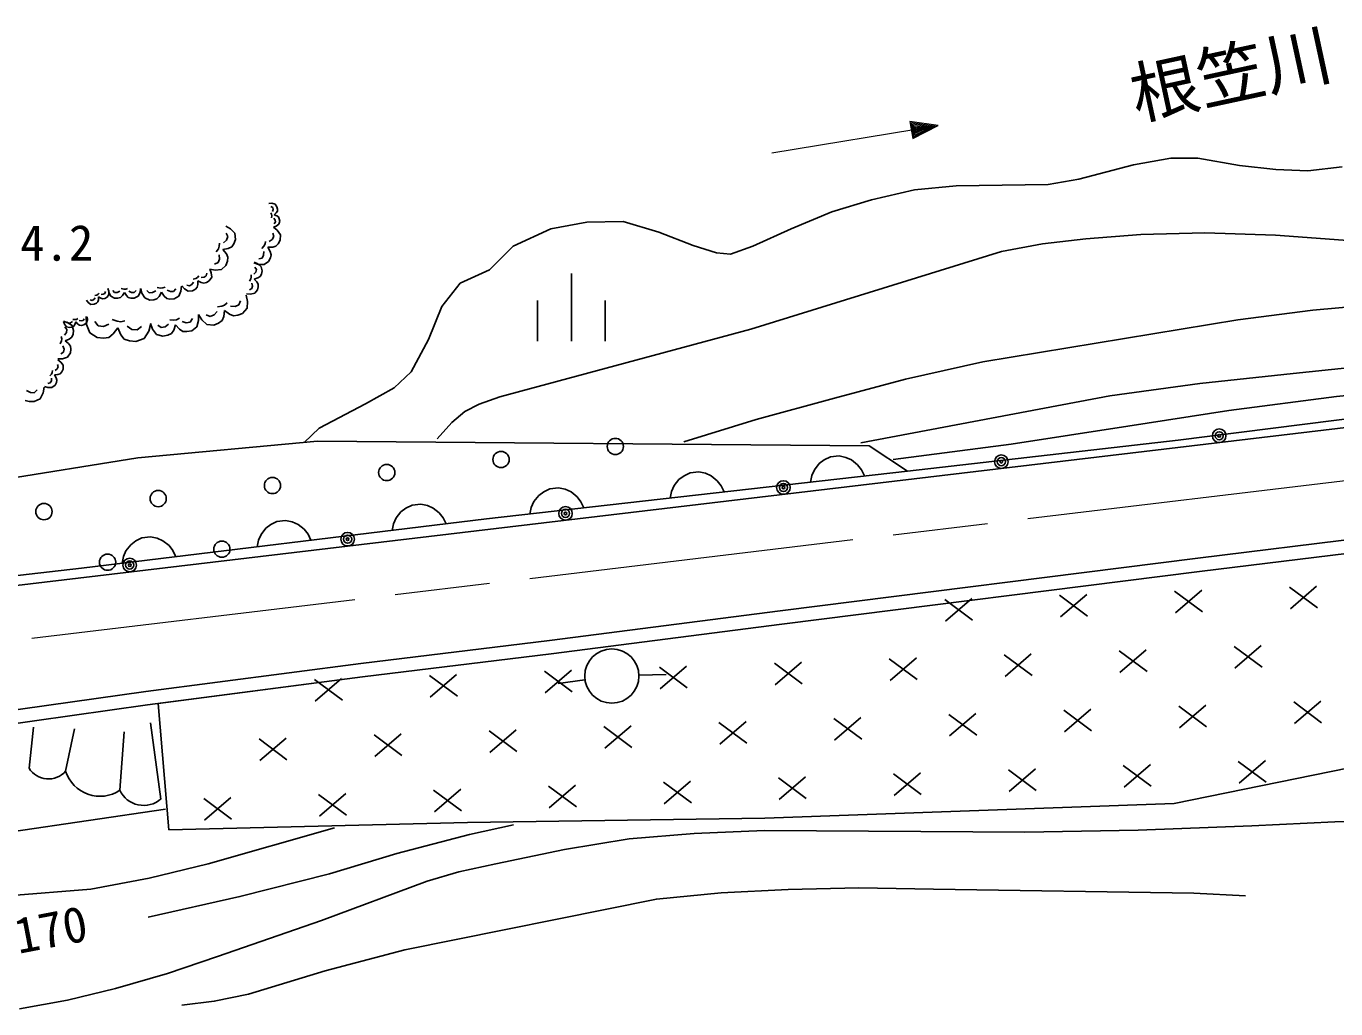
# Model space of a CAD drawing. Units: millimetres, scale not verified. Extents: x 40000 to 680000, y 20000 to 380000.
# Drawn here: x 216156 to 264452, y 256086 to 292324 of the extents above; entities that cross this region are included whole.
import ezdxf
from ezdxf.enums import TextEntityAlignment as Align

# ---------------------------------------------------------------- set-up
doc = ezdxf.new("R2010")
doc.units = ezdxf.units.MM
doc.header["$LTSCALE"] = 1000
doc.linetypes.add('CHAIN', pattern=[18.5, 12, -1.5, 3.5, -1.5])
for name, color, linetype, lineweight in [('S-BGD', 7, 'Continuous', 25), ('S-BMK', 2, 'CHAIN', 13), ('S-STR-HTXT', 7, 'Continuous', 13)]:
    doc.layers.add(name, color=color, linetype=linetype, lineweight=lineweight)
doc.styles.add('ＭＳ ゴシック', font='')
doc.styles.get('ＭＳ ゴシック').set_extended_font_data('MS Gothic')

msp = doc.modelspace()

# ---------------------------------------------------------------- linework, layer by layer
at = {"layer": 'S-BGD'}
for p, q in [((256996, 287215), (258363, 287459)), ((258363, 287459), (259365, 287459)), ((259365, 287459), (260903, 287191)), ((254969, 286678), (256996, 287215)), ((260903, 287191), (262246, 287044)), ((262246, 287044), (263418, 286996)), ((263418, 286996), (264688, 287142)), ((248914, 286288), (250452, 286434)), ((250452, 286434), (253846, 286483)), ((253846, 286483), (254969, 286678)), ((245861, 285482), (247327, 285922)), ((247327, 285922), (248914, 286288)), ((225106, 285791), (225216, 285794)), ((225174, 285438), (225201, 285388)), ((225183, 285677), (225246, 285635)), ((225216, 285794), (225332, 285761)), ((225259, 285564), (225238, 285486)), ((225246, 285635), (225259, 285564)), ((225375, 285439), (225296, 285369)), ((225332, 285761), (225405, 285665)), ((225418, 285502), (225375, 285439)), ((225405, 285665), (225422, 285576)), ((225422, 285576), (225418, 285502)), ((244372, 284848), (245861, 285482)), ((223516, 284954), (223695, 284852)), ((225201, 285388), (225211, 285335)), ((225211, 285335), (225207, 285261)), ((225285, 285239), (225333, 285175)), ((225296, 285369), (225395, 285333)), ((225347, 285104), (225304, 285041)), ((225333, 285175), (225347, 285104)), ((225473, 285019), (225377, 284945)), ((225395, 285333), (225458, 285290)), ((225458, 285290), (225489, 285223)), ((225506, 285135), (225473, 285019)), ((225489, 285223), (225506, 285135)), ((235508, 284848), (236826, 285092)), ((236826, 285092), (238169, 285116)), ((238169, 285116), (239488, 284725)), ((223529, 284696), (223590, 284565)), ((223590, 284565), (223543, 284437)), ((223695, 284852), (223852, 284686)), ((223852, 284686), (223877, 284459)), ((225287, 284563), (225229, 284458)), ((225252, 284685), (225287, 284563)), ((225274, 284912), (225417, 284800)), ((225377, 284945), (225275, 284907)), ((225417, 284800), (225531, 284634)), ((225531, 284634), (225524, 284433)), ((234116, 284213), (235508, 284848)), ((239488, 284725), (240758, 284237)), ((242956, 284213), (244372, 284848)), ((223242, 284114), (223163, 283998)), ((223277, 284209), (223242, 284114)), ((223281, 284317), (223277, 284209)), ((223608, 284124), (223413, 284087)), ((223413, 284087), (223538, 283932)), ((223543, 284437), (223432, 284333)), ((223739, 284184), (223608, 284124)), ((223818, 284300), (223739, 284184)), ((223877, 284459), (223818, 284300)), ((224925, 284215), (224841, 284124)), ((224917, 284014), (224912, 283880)), ((224968, 284293), (224925, 284215)), ((224985, 284387), (224968, 284293)), ((225246, 284176), (225071, 284169)), ((225071, 284169), (225159, 284018)), ((225229, 284458), (225119, 284382)), ((225159, 284018), (225195, 283896)), ((225368, 284211), (225246, 284176)), ((225452, 284302), (225368, 284211)), ((225524, 284433), (225452, 284302)), ((233237, 283334), (234116, 284213)), ((240758, 284237), (241612, 283969)), ((242125, 283920), (242956, 284213)), ((223237, 283608), (223106, 283548)), ((223284, 283736), (223237, 283608)), ((223267, 283887), (223284, 283736)), ((223524, 283503), (223358, 283347)), ((223583, 283662), (223524, 283503)), ((223538, 283932), (223598, 283801)), ((223598, 283801), (223583, 283662)), ((224725, 283538), (224552, 283598)), ((224562, 283616), (224696, 283558)), ((224696, 283558), (224819, 283455)), ((224926, 283530), (224725, 283538)), ((224855, 283774), (224732, 283739)), ((224912, 283880), (224855, 283774)), ((225091, 283645), (224926, 283530)), ((225163, 283776), (225091, 283645)), ((225195, 283896), (225163, 283776)), ((241612, 283969), (242125, 283920)), ((222407, 283023), (222313, 282994)), ((222469, 283060), (222407, 283023)), ((222518, 283118), (222469, 283060)), ((222716, 283068), (222609, 283060)), ((222798, 283118), (222716, 283068)), ((222823, 283216), (222798, 283118)), ((222996, 283068), (222909, 282933)), ((223131, 283321), (222928, 283360)), ((222930, 283365), (222983, 283229)), ((222983, 283229), (222996, 283068)), ((223358, 283347), (223131, 283321)), ((224456, 283074), (224439, 283004)), ((224450, 283149), (224456, 283074)), ((224623, 283255), (224554, 283173)), ((224695, 283041), (224561, 282999)), ((224593, 283435), (224646, 283349)), ((224646, 283349), (224623, 283255)), ((224782, 283094), (224695, 283041)), ((224828, 283181), (224782, 283094)), ((224819, 283455), (224856, 283298)), ((224856, 283298), (224828, 283181)), ((232162, 282846), (233237, 283334)), ((236262, 283205), (236262, 280706)), ((219079, 282545), (219058, 282472)), ((219163, 282653), (219200, 282550)), ((219201, 282509), (219177, 282653)), ((219200, 282550), (219205, 282430)), ((219417, 282509), (219345, 282581)), ((219609, 282557), (219513, 282509)), ((219753, 282629), (219657, 282653)), ((219825, 282629), (219753, 282629)), ((219897, 282653), (219825, 282629)), ((220041, 282509), (219945, 282557)), ((220209, 282581), (220137, 282509)), ((220377, 282653), (220353, 282509)), ((220426, 282476), (220386, 282654)), ((220696, 282491), (220601, 282576)), ((220932, 282564), (220815, 282498)), ((221107, 282664), (220985, 282687)), ((221196, 282669), (221107, 282664)), ((221285, 282704), (221196, 282669)), ((221474, 282534), (221351, 282587)), ((221594, 282541), (221474, 282534)), ((221679, 282636), (221594, 282541)), ((221864, 282556), (221784, 282371)), ((221884, 282737), (221864, 282556)), ((221996, 282636), (221901, 282748)), ((222132, 282550), (221996, 282636)), ((222181, 282748), (222082, 282772)), ((222292, 282562), (222132, 282550)), ((222263, 282797), (222181, 282748)), ((222321, 282887), (222263, 282797)), ((222395, 282624), (222292, 282562)), ((222465, 282694), (222395, 282624)), ((222490, 282793), (222465, 282694)), ((222613, 282867), (222490, 282933)), ((222490, 282933), (222490, 282793)), ((222712, 282842), (222613, 282867)), ((222806, 282871), (222712, 282842)), ((222909, 282933), (222806, 282871)), ((224477, 282649), (224390, 282596)), ((224439, 283004), (224393, 282916)), ((224475, 282847), (224499, 282742)), ((224499, 282742), (224477, 282649)), ((224561, 282999), (224661, 282901)), ((224687, 282598), (224583, 282475)), ((224661, 282901), (224714, 282814)), ((224715, 282715), (224687, 282598)), ((224714, 282814), (224715, 282715)), ((231478, 281992), (232162, 282846)), ((218445, 282131), (218377, 282217)), ((218544, 282063), (218445, 282131)), ((218586, 282210), (218513, 282230)), ((218665, 282068), (218544, 282063)), ((218649, 282244), (218586, 282210)), ((218695, 282311), (218649, 282244)), ((218744, 282112), (218665, 282068)), ((218763, 282410), (218691, 282391)), ((218798, 282162), (218744, 282112)), ((218810, 282437), (218763, 282410)), ((218819, 282236), (218798, 282162)), ((218849, 282479), (218810, 282437)), ((218822, 282341), (218819, 282236)), ((218913, 282288), (218822, 282341)), ((218987, 282267), (218913, 282288)), ((218995, 282437), (218915, 282433)), ((219058, 282286), (218987, 282267)), ((219058, 282472), (218995, 282437)), ((219137, 282330), (219058, 282286)), ((219205, 282430), (219137, 282330)), ((219273, 282365), (219201, 282509)), ((219417, 282294), (219273, 282365)), ((219513, 282509), (219417, 282509)), ((219537, 282294), (219417, 282294)), ((219633, 282318), (219537, 282294)), ((219705, 282389), (219633, 282318)), ((219777, 282509), (219705, 282389)), ((219849, 282389), (219777, 282509)), ((219921, 282318), (219849, 282389)), ((220017, 282294), (219921, 282318)), ((220137, 282294), (220017, 282294)), ((220137, 282509), (220041, 282509)), ((220281, 282365), (220137, 282294)), ((220353, 282509), (220281, 282365)), ((220526, 282301), (220426, 282476)), ((220711, 282221), (220526, 282301)), ((220815, 282498), (220696, 282491)), ((220860, 282230), (220711, 282221)), ((220979, 282266), (220860, 282230)), ((221063, 282361), (220979, 282266)), ((221145, 282516), (221063, 282361)), ((221243, 282371), (221145, 282516)), ((221338, 282286), (221243, 282371)), ((221459, 282263), (221338, 282286)), ((221609, 282271), (221459, 282263)), ((221784, 282371), (221609, 282271)), ((223565, 282117), (223473, 282039)), ((224003, 282049), (223862, 281992)), ((224065, 282197), (224003, 282049)), ((224269, 282402), (224319, 282177)), ((224426, 282439), (224281, 282450)), ((224319, 282177), (224299, 281923)), ((224583, 282475), (224426, 282439)), ((235012, 282205), (235012, 280706)), ((237511, 282205), (237511, 280706)), ((218385, 281321), (218368, 281612)), ((218410, 281607), (218412, 281498)), ((222629, 281493), (222508, 281690)), ((222511, 281691), (222516, 281472)), ((222946, 281621), (222798, 281684)), ((223087, 281678), (222946, 281621)), ((223199, 281806), (223087, 281678)), ((223368, 281997), (223213, 281975)), ((223473, 282039), (223368, 281997)), ((223440, 281616), (223377, 281468)), ((223474, 281835), (223440, 281616)), ((223651, 281702), (223474, 281835)), ((223800, 281639), (223651, 281702)), ((223862, 281992), (223692, 282005)), ((223955, 281661), (223800, 281639)), ((224131, 281732), (223955, 281661)), ((224299, 281923), (224131, 281732)), ((230990, 280771), (231478, 281992)), ((217564, 281336), (217526, 281439)), ((217531, 281440), (217693, 281388)), ((217637, 281241), (217564, 281336)), ((217586, 281234), (217656, 281139)), ((217753, 281208), (217637, 281241)), ((217656, 281139), (217640, 281028)), ((217723, 281367), (217660, 281410)), ((217693, 281388), (217847, 281280)), ((217794, 281380), (217723, 281367)), ((217842, 281225), (217753, 281208)), ((217858, 281429), (217794, 281380)), ((217909, 281256), (217842, 281225)), ((217847, 281280), (217906, 281102)), ((217954, 281502), (217880, 281506)), ((217906, 281102), (217885, 280964)), ((217952, 281319), (217909, 281256)), ((217988, 281417), (217952, 281319)), ((218007, 281512), (217954, 281502)), ((218058, 281339), (217988, 281417)), ((218056, 281540), (218007, 281512)), ((218121, 281296), (218058, 281339)), ((218183, 281454), (218105, 281476)), ((218195, 281292), (218121, 281296)), ((218253, 281468), (218183, 281454)), ((218284, 281309), (218195, 281292)), ((218296, 281531), (218253, 281468)), ((218380, 281382), (218284, 281309)), ((218412, 281498), (218380, 281382)), ((218497, 281019), (218385, 281321)), ((218814, 281275), (218686, 281433)), ((219005, 281254), (218814, 281275)), ((219206, 281329), (219005, 281254)), ((219508, 281442), (219322, 281510)), ((219530, 281198), (219361, 280975)), ((219651, 281426), (219508, 281442)), ((219648, 280944), (219530, 281198)), ((219799, 281459), (219651, 281426)), ((220055, 281142), (219874, 281258)), ((220246, 281121), (220055, 281142)), ((220404, 281249), (220246, 281121)), ((220754, 281356), (220675, 281075)), ((220819, 281149), (220744, 281354)), ((220966, 280957), (220819, 281149)), ((221138, 281210), (221011, 281296)), ((221279, 281237), (221138, 281210)), ((221407, 281334), (221279, 281237)), ((221599, 281481), (221451, 281489)), ((221595, 281114), (221510, 280988)), ((221668, 281311), (221595, 281114)), ((221705, 281501), (221599, 281481)), ((221808, 281154), (221668, 281311)), ((221804, 281556), (221705, 281501)), ((221934, 281068), (221808, 281154)), ((222057, 281385), (221902, 281429)), ((222198, 281412), (222057, 281385)), ((222259, 281094), (222082, 281060)), ((222284, 281538), (222198, 281412)), ((222451, 281240), (222259, 281094)), ((222516, 281472), (222451, 281240)), ((222820, 281324), (222629, 281493)), ((223074, 281304), (222820, 281324)), ((223250, 281376), (223074, 281304)), ((223377, 281468), (223250, 281376)), ((217453, 280716), (217409, 280610)), ((217450, 280886), (217465, 280799)), ((217465, 280799), (217453, 280716)), ((217640, 281028), (217568, 280925)), ((217746, 280786), (217595, 280724)), ((217595, 280724), (217722, 280620)), ((217722, 280620), (217792, 280525)), ((217841, 280857), (217746, 280786)), ((217885, 280964), (217841, 280857)), ((218768, 280845), (218497, 281019)), ((219007, 280820), (218768, 280845)), ((219203, 280847), (219007, 280820)), ((219361, 280975), (219203, 280847)), ((219775, 280786), (219648, 280944)), ((219961, 280718), (219775, 280786)), ((220200, 280692), (219961, 280718)), ((220501, 280804), (220200, 280692)), ((220675, 281075), (220501, 280804)), ((221198, 280892), (220966, 280957)), ((221375, 280925), (221198, 280892)), ((221510, 280988), (221375, 280925)), ((222082, 281060), (221934, 281068)), ((230355, 279575), (230990, 280771)), ((217534, 280308), (217439, 280237)), ((217676, 280118), (217498, 280059)), ((217511, 280538), (217551, 280419)), ((217551, 280419), (217534, 280308)), ((217784, 280272), (217676, 280118)), ((217804, 280410), (217784, 280272)), ((217792, 280525), (217804, 280410)), ((217302, 279683), (217223, 279624)), ((217341, 279762), (217302, 279683)), ((217312, 279850), (217341, 279762)), ((217322, 280018), (217430, 279939)), ((217498, 280059), (217327, 280056)), ((217430, 279939), (217518, 279821)), ((217518, 279674), (217469, 279575)), ((217518, 279821), (217518, 279674)), ((217046, 279172), (216958, 279143)), ((217086, 279497), (217027, 279428)), ((217086, 279251), (217046, 279172)), ((217115, 279556), (217086, 279497)), ((217086, 279349), (217086, 279251)), ((217125, 279624), (217115, 279556)), ((217322, 279477), (217194, 279467)), ((217194, 279467), (217263, 279359)), ((217273, 279182), (217223, 279084)), ((217263, 279359), (217292, 279270)), ((217292, 279270), (217273, 279182)), ((217410, 279506), (217322, 279477)), ((217469, 279575), (217410, 279506)), ((229720, 278989), (230355, 279575)), ((216311, 278809), (216169, 278884)), ((216455, 278806), (216311, 278809)), ((216565, 278911), (216455, 278806)), ((216779, 278799), (216666, 278585)), ((216820, 279014), (216779, 278799)), ((216958, 278995), (216830, 279034)), ((217105, 278995), (216958, 278995)), ((217223, 279084), (217105, 278995)), ((228670, 278403), (229720, 278989)), ((216267, 278486), (216124, 278526)), ((216447, 278482), (216267, 278486)), ((216666, 278585), (216447, 278482)), ((226961, 277500), (228670, 278403)), ((270378, 278197), (258631, 276784)), ((258643, 277053), (270409, 278550)), ((226409, 276977), (226961, 277500)), ((258631, 276784), (210398, 271063)), ((220270, 276404), (226903, 277023)), ((226903, 277023), (247243, 276846)), ((247243, 276846), (248658, 275918)), ((248658, 275918), (258643, 277053)), ((211780, 275034), (220270, 276404)), ((245588, 276332), (245403, 276191)), ((245817, 276439), (245588, 276332)), ((246135, 276475), (245817, 276439)), ((246383, 276423), (246135, 276475)), ((246595, 276326), (246383, 276423)), ((246816, 276150), (246595, 276326)), ((248658, 275918), (233137, 274150)), ((240644, 275850), (240415, 275743)), ((240962, 275886), (240644, 275850)), ((241209, 275834), (240962, 275886)), ((241421, 275737), (241209, 275834)), ((245227, 275969), (245130, 275757)), ((245403, 276191), (245227, 275969)), ((246958, 275965), (246816, 276150)), ((247065, 275736), (246958, 275965)), ((235788, 275296), (235470, 275260)), ((236036, 275244), (235788, 275296)), ((240053, 275380), (239957, 275168)), ((240229, 275601), (240053, 275380)), ((240415, 275743), (240229, 275601)), ((241643, 275561), (241421, 275737)), ((241785, 275376), (241643, 275561)), ((241891, 275147), (241785, 275376)), ((245130, 275757), (245078, 275510)), ((235056, 275012), (234880, 274791)), ((235241, 275154), (235056, 275012)), ((235470, 275260), (235241, 275154)), ((236248, 275148), (236036, 275244)), ((236469, 274972), (236248, 275148)), ((236611, 274787), (236469, 274972)), ((239957, 275168), (239905, 274920)), ((229974, 274410), (229799, 274188)), ((230158, 274553), (229974, 274410)), ((230387, 274662), (230158, 274553)), ((230704, 274700), (230387, 274662)), ((230952, 274650), (230704, 274700)), ((231165, 274555), (230952, 274650)), ((231388, 274380), (231165, 274555)), ((231531, 274196), (231388, 274380)), ((234783, 274578), (234731, 274331)), ((234880, 274791), (234783, 274578)), ((236718, 274557), (236611, 274787)), ((233137, 274150), (218191, 272337)), ((225176, 273949), (224992, 273806)), ((225405, 274058), (225176, 273949)), ((225722, 274096), (225405, 274058)), ((225970, 274046), (225722, 274096)), ((226183, 273951), (225970, 274046)), ((226406, 273776), (226183, 273951)), ((229704, 273975), (229654, 273727)), ((229799, 274188), (229704, 273975)), ((231639, 273968), (231531, 274196)), ((259366, 272707), (271636, 274225)), ((220423, 273453), (220194, 273345)), ((220740, 273492), (220423, 273453)), ((220988, 273441), (220740, 273492)), ((221201, 273346), (220988, 273441)), ((224722, 273371), (224672, 273123)), ((224817, 273584), (224722, 273371)), ((224992, 273806), (224817, 273584)), ((226549, 273592), (226406, 273776)), ((226657, 273364), (226549, 273592)), ((259428, 272211), (271700, 273729)), ((271700, 273729), (259428, 272211)), ((219835, 272980), (219740, 272767)), ((220010, 273202), (219835, 272980)), ((220194, 273345), (220010, 273202)), ((221424, 273172), (221201, 273346)), ((221567, 272988), (221424, 273172)), ((221675, 272760), (221567, 272988)), ((219740, 272767), (219690, 272519)), ((243956, 270764), (259366, 272707)), ((218191, 272337), (209790, 271365)), ((244018, 270268), (259428, 272211)), ((259428, 272211), (244018, 270268)), ((258507, 271487), (259535, 270724)), ((259506, 271523), (258535, 270688)), ((262746, 271638), (263774, 270875)), ((263745, 271674), (262775, 270839)), ((250029, 271184), (251057, 270421)), ((251028, 271220), (250057, 270385)), ((254268, 271335), (255296, 270572)), ((255267, 271371), (254296, 270536)), ((235452, 269671), (243956, 270764)), ((235516, 269175), (244018, 270268)), ((244018, 270268), (235516, 269175)), ((228497, 268821), (235452, 269671)), ((228557, 268325), (235516, 269175)), ((235516, 269175), (228557, 268325)), ((248984, 269025), (248014, 268190)), ((252224, 269141), (253252, 268378)), ((253223, 269177), (252253, 268342)), ((256463, 269292), (257491, 268529)), ((257462, 269328), (256492, 268493)), ((260702, 269444), (261730, 268681)), ((261701, 269480), (260731, 268645)), ((220570, 267788), (228497, 268821)), ((235268, 268535), (236296, 267771)), ((236267, 268570), (235297, 267736)), ((239507, 268686), (240535, 267923)), ((240506, 268722), (239536, 267887)), ((243746, 268838), (244774, 268074)), ((244745, 268874), (243775, 268039)), ((247985, 268989), (249013, 268226)), ((220634, 267293), (228557, 268325)), ((228557, 268325), (221025, 267344)), ((226790, 268232), (227818, 267468)), ((227789, 268267), (226818, 267433)), ((231029, 268383), (232057, 267620)), ((232028, 268419), (231057, 267584)), ((236763, 268219), (235773, 268081)), ((238753, 268386), (239752, 268415)), ((211118, 266453), (220570, 267788)), ((211173, 265956), (220634, 267293)), ((221025, 267344), (221412, 262690)), ((254419, 267098), (255447, 266335)), ((255419, 267134), (254448, 266299)), ((258658, 267249), (259686, 266486)), ((259658, 267285), (258687, 266450)), ((262898, 267401), (263925, 266638)), ((263897, 267437), (262926, 266602)), ((221121, 263823), (220743, 266630)), ((241702, 266643), (242730, 265880)), ((242701, 266679), (241731, 265844)), ((245941, 266795), (246969, 266032)), ((246941, 266831), (245970, 265996)), ((250180, 266946), (251208, 266183)), ((251180, 266982), (250209, 266147)), ((216261, 264957), (216423, 266468)), ((217611, 264849), (217935, 266414)), ((219609, 264147), (219771, 266306)), ((228985, 266189), (230013, 265425)), ((229984, 266224), (229014, 265390)), ((233224, 266340), (234252, 265577)), ((234223, 266376), (233253, 265541)), ((237463, 266492), (238491, 265728)), ((238462, 266527), (237492, 265693)), ((224746, 266037), (225774, 265274)), ((225745, 266073), (224775, 265238)), ((258489, 263661), (268857, 265766)), ((260854, 265207), (261882, 264443)), ((261853, 265242), (260882, 264407)), ((248137, 264752), (249164, 263989)), ((249136, 264788), (248165, 263953)), ((252376, 264903), (253403, 264140)), ((253375, 264939), (252404, 264104)), ((256615, 265055), (257643, 264292)), ((257614, 265091), (256643, 264256)), ((232180, 264181), (231209, 263347)), ((235420, 264297), (236447, 263534)), ((236419, 264333), (235448, 263498)), ((239659, 264449), (240686, 263686)), ((240658, 264485), (239687, 263650)), ((243898, 264600), (244925, 263837)), ((244897, 264636), (243926, 263801)), ((222702, 263843), (223730, 263079)), ((223702, 263878), (222731, 263044)), ((226941, 263994), (227969, 263231)), ((227941, 264030), (226970, 263195)), ((231180, 264146), (232208, 263382)), ((243390, 263121), (258489, 263661)), ((221412, 262690), (232428, 262960)), ((232428, 262960), (243390, 263121))]:
    msp.add_line(p, q, dxfattribs=at)
for points in [[(231316, 277108), (231849, 277714), (232332, 278111), (232858, 278386), (233624, 278651), (242882, 281155), (252123, 284020), (253640, 284301), (255231, 284488), (257260, 284636), (259627, 284699), (262225, 284617), (264718, 284435), (266514, 284303), (268328, 284272), (271023, 284430), (273811, 284698), (277171, 285147), (280723, 285726), (284180, 286247), (287616, 286660), (297334, 287424)], [(246941, 276955), (256123, 278697), (259441, 279152), (262879, 279521), (272313, 280502), (276892, 280936), (281550, 281482), (283972, 281749), (286566, 281927), (296219, 282704), (300721, 283103), (305101, 283593), (309680, 284193), (314300, 284695), (323900, 285647), (333365, 286449), (340894, 287113)], [(240404, 276990), (243070, 277815), (245965, 278601), (248585, 279302), (251437, 279949), (260836, 281493), (263600, 281851), (266347, 282103), (275930, 282845), (279111, 283127), (282287, 283511), (291878, 284581), (295765, 285049), (299788, 285424)], [(248123, 276340), (252485, 276911), (256777, 277576), (260506, 278157), (264472, 278671), (271784, 279379)], [(202647, 262326), (205226, 262004), (207668, 261808), (209091, 261855), (210685, 262017), (213212, 262268), (215617, 262607), (221289, 263448)], [(182816, 259015), (184097, 259584), (185178, 260180), (186531, 261035), (188054, 261854), (188983, 262228), (189994, 262523), (190983, 262699), (192050, 262767), (193249, 262709), (194540, 262541), (203971, 260810), (206355, 260462), (209058, 260179), (210566, 260106), (212364, 260130), (215474, 260257), (218537, 260493), (220697, 260907), (222869, 261427), (227531, 262764)], [(215905, 256086), (217681, 256405), (219449, 256834), (221368, 257384), (223208, 258020), (227048, 259341), (230944, 260794), (232105, 261141), (233474, 261429), (236009, 261965), (238390, 262357), (240791, 262557), (243389, 262664), (252982, 262602), (257162, 262670), (261358, 262839), (264421, 262986), (267467, 263029), (269066, 262961), (270734, 262783), (272728, 262244)], [(220653, 259469), (224039, 260225), (227339, 261065), (229829, 261816), (232505, 262510), (234124, 262874)], [(221901, 256224), (223094, 256363), (224349, 256623), (227183, 257485), (230116, 258267), (239400, 260135), (241789, 260362), (244261, 260492), (246860, 260548), (249614, 260501), (259213, 260355), (261116, 260247)]]:
    msp.add_lwpolyline(points, dxfattribs=at)
for centre, major_axis in [((260152, 277219), (250, 0)), ((260152, 277219), (150, 0)), ((260152, 277219), (50, 0)), ((237882, 276824), (300, 0)), ((233668, 276344), (300, 0)), ((252117, 276263), (250, 0)), ((252117, 276263), (150, 0)), ((252117, 276263), (50, 0)), ((229453, 275864), (300, 0)), ((225239, 275384), (300, 0)), ((244081, 275310), (250, 0)), ((244081, 275310), (150, 0)), ((244081, 275310), (50, 0)), ((221024, 274903), (300, 0)), ((216810, 274423), (300, 0)), ((236046, 274357), (250, 0)), ((236046, 274357), (150, 0)), ((236046, 274357), (50, 0)), ((228010, 273404), (250, 0)), ((228010, 273404), (150, 0)), ((228010, 273404), (50, 0)), ((223371, 273037), (300, 0)), ((219157, 272557), (300, 0)), ((219974, 272451), (250, 0)), ((219974, 272451), (150, 0)), ((219974, 272451), (50, 0)), ((237753, 268357), (1000, 0))]:
    msp.add_ellipse(centre, major_axis=major_axis, ratio=0.999623, dxfattribs=at)
for centre, major_axis, start_param, end_param in [((216976, 265409), (846, 0), 3.705264, 5.559854), ((218873, 265247), (1324, 0), 3.447216, 5.301806), ((220486, 264552), (966, 0), 3.574001, 5.428591)]:
    msp.add_ellipse(centre, major_axis=major_axis, ratio=0.999623, start_param=start_param, end_param=end_param, dxfattribs=at)
at = {"layer": 'S-BMK'}
msp.add_line((283380, 277787), (210598, 269053), dxfattribs=at)
at = {"layer": 'S-STR-HTXT'}
for p, q in [((249786, 288656), (248748, 288811)), ((248748, 288811), (248851, 288180)), ((243653, 287658), (249786, 288656)), ((249668, 288637), (248797, 288758)), ((248797, 288758), (248880, 288245)), ((249549, 288617), (248846, 288705)), ((248846, 288705), (248910, 288311)), ((248851, 288180), (249786, 288656)), ((248880, 288245), (249668, 288637)), ((249431, 288598), (248895, 288653)), ((248895, 288653), (248940, 288376)), ((248910, 288311), (249549, 288617)), ((248940, 288376), (249431, 288598)), ((249312, 288579), (248944, 288600)), ((248944, 288600), (248970, 288442)), ((248970, 288442), (249312, 288579)), ((249154, 288553), (248993, 288547)), ((248993, 288547), (249000, 288508)), ((249000, 288508), (249154, 288553))]:
    msp.add_line(p, q, dxfattribs=at)

# ---------------------------------------------------------------- texts
at = {"layer": 'S-STR-HTXT', "style": 'ＭＳ ゴシック'}
for s, height, rotation, p in [('根笠川', 1833, 12.196, (257225, 288334)), ('170', 1320, 10.896, (215940, 257721))]:
    msp.add_text(s, height=height, rotation=rotation, dxfattribs=at).set_placement(p, align=Align.BOTTOM_LEFT)
msp.add_text('154.2', height=1320, dxfattribs=at).set_placement((214141, 283281), align=Align.BOTTOM_LEFT)

doc.saveas('drawing.dxf')
